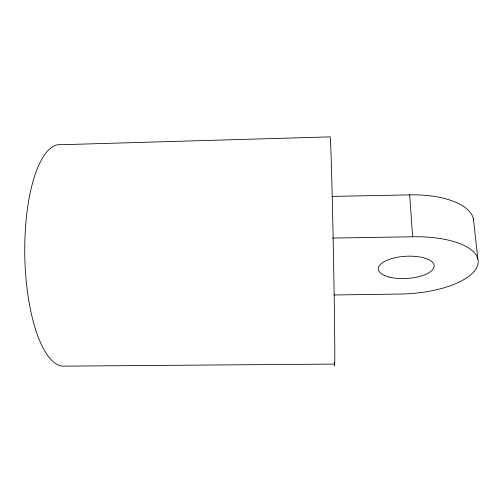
<?xml version="1.0" encoding="UTF-8"?>
<svg xmlns="http://www.w3.org/2000/svg" width="503" height="503" viewBox="0 0 503 503"><rect width="100%" height="100%" fill="white"/><g stroke="black" fill="none" stroke-linecap="round" stroke-linejoin="round"><path stroke-width="0.75" d="M332.47 196.409L409.612 194.875A69.571 30.802 -4.1 0 1 473.675 220.295M334.105 294.978L400.495 294.035A71.263 28.388 -3.5 0 0 477.932 264.194A71.263 28.388 -3.5 0 0 412.63 236.768L332.653 238.07M334.47 364.084L62.523 366.146A110.849 37.121 88.9 0 1 24.735 250.657A110.849 37.121 88.9 0 1 62.058 144.701L330.182 136.854A113.785 1.044 88.9 0 1 333.483 256.027A113.785 1.044 88.9 0 1 334.237 362.663M473.411 218.818L477.85 258.988M409.662 194.592L412.63 236.768M389.523 277.134A27.973 11.116 -3.4 0 0 433.963 267.263A27.973 11.116 -3.4 0 0 395.176 257.706A27.973 11.116 -3.4 0 0 389.523 277.134"/></g></svg>
